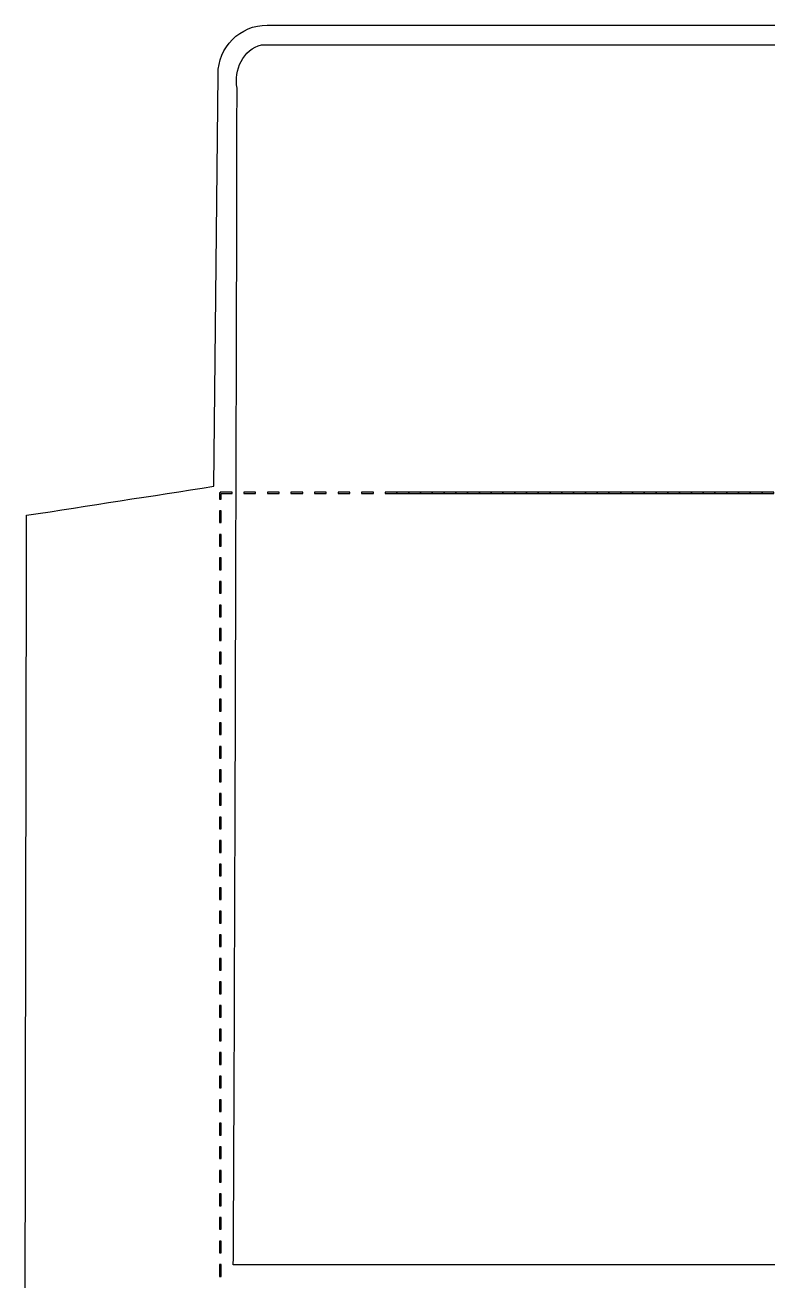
# Model space of a CAD drawing. Header units: centimetres. Extents: x -10 to 10, y -13.6 to 13.6.
# Drawn here: x -9.97 to 0.04, y -3.34 to 13.58 of the extents above; entities that cross this region are included whole.
import ezdxf

# ---------------------------------------------------------------- set-up
doc = ezdxf.new("R2010")
doc.units = ezdxf.units.CM
doc.header["$MEASUREMENT"] = 0
doc.layers.add('Layer 1', color=7, linetype='Continuous')

msp = doc.modelspace()

# ---------------------------------------------------------------- linework, layer by layer
at = {"layer": 'Layer 1', "color": 54, "lineweight": 25}
for points, knots in [([(-6.70801, 13.58387), (-7.076, 13.58387), (-7.37195, 13.28792), (-7.37195, 12.91993), (-7.37195, 12.91993), (-7.37195, 12.91993), (-7.42735, 7.36865), (-7.42735, 7.36865), (-7.42735, 7.36865), (-8.26927, 7.23777), (-9.11137, 7.10761), (-9.95329, 6.97674), (-9.95329, 6.97674), (-9.95983, 3.28109), (-9.96659, -0.41448), (-9.97313, -4.11013), (-9.97313, -4.11013), (-9.12463, -4.29435), (-8.27585, -4.47905), (-7.42734, -4.66327), (-7.42734, -4.66327), (-7.42734, -4.66327), (-7.42734, -4.71867), (-7.42734, -4.71867), (-7.42734, -4.71867), (-7.42734, -4.71867), (-7.36781, -4.71867), (-7.36781, -4.71867), (-7.36781, -4.71867), (-7.36781, -4.71867), (-7.36781, -13.58387), (-7.36781, -13.58387), (-7.36781, -13.58387), (-7.36781, -13.58387), (7.39594, -13.58387), (7.39594, -13.58387), (7.39594, -13.58387), (7.39594, -13.58387), (7.39594, -4.71867), (7.39594, -4.71867), (7.39594, -4.71867), (7.39594, -4.71867), (7.45547, -4.71867), (7.45547, -4.71867), (7.45547, -4.71867), (7.45547, -4.71867), (7.45547, -4.66245), (7.45547, -4.66245), (7.45547, -4.66245), (8.29478, -4.47851), (9.13384, -4.29407), (9.97315, -4.11013), (9.97315, -4.11013), (9.96666, -0.41449), (9.9606, 3.28108), (9.95412, 6.97673), (9.95412, 6.97673), (9.12135, 7.10741), (8.28824, 7.23714), (7.45546, 7.36782), (7.45546, 7.36782), (7.45546, 7.36782), (7.3918, 12.91993), (7.3918, 12.91993), (7.3918, 12.91993), (7.3918, 13.28792), (7.09503, 13.58387), (6.72703, 13.58387), (6.72703, 13.58387), (6.72703, 13.58387), (-6.70802, 13.58387), (-6.70802, 13.58387), (-6.70802, 13.58387), (-6.70802, 13.58387), (-6.70801, 13.58387), (-6.70801, 13.58387)], [0, 0, 0, 0, 0.05, 0.05, 0.05, 0.05, 0.1, 0.1, 0.1, 0.1, 0.15, 0.15, 0.15, 0.15, 0.2, 0.2, 0.2, 0.2, 0.25, 0.25, 0.25, 0.25, 0.3, 0.3, 0.3, 0.3, 0.35, 0.35, 0.35, 0.35, 0.4, 0.4, 0.4, 0.4, 0.45, 0.45, 0.45, 0.45, 0.5, 0.5, 0.5, 0.5, 0.55, 0.55, 0.55, 0.55, 0.6, 0.6, 0.6, 0.6, 0.65, 0.65, 0.65, 0.65, 0.7, 0.7, 0.7, 0.7, 0.75, 0.75, 0.75, 0.75, 0.8, 0.8, 0.8, 0.8, 0.85, 0.85, 0.85, 0.85, 0.9, 0.9, 0.9, 0.9, 1, 1, 1, 1]), ([(-7.34219, 7.29092), (-7.34219, 7.29092), (-7.18344, 7.29092), (-7.18344, 7.29092), (-7.18344, 7.29092), (-7.18344, 7.29092), (-7.18344, 7.27108), (-7.18344, 7.27108), (-7.18344, 7.27108), (-7.18344, 7.27108), (-7.33227, 7.27108), (-7.33227, 7.27108), (-7.33227, 7.27108), (-7.33227, 7.27108), (-7.33227, 7.19667), (-7.33227, 7.19667), (-7.33227, 7.19667), (-7.33227, 7.19667), (-7.35211, 7.19667), (-7.35211, 7.19667), (-7.35211, 7.19667), (-7.35211, 7.19667), (-7.35211, 7.28101), (-7.35211, 7.28101), (-7.35211, 7.28101), (-7.35211, 7.28101), (-7.34219, 7.28101), (-7.34219, 7.28101), (-7.34219, 7.28101), (-7.34219, 7.28101), (-7.34219, 7.29093), (-7.34219, 7.29093), (-7.34219, 7.29093), (-7.34219, 7.29093), (-7.34219, 7.29092), (-7.34219, 7.29092)], [0, 0, 0, 0, 0.1, 0.1, 0.1, 0.1, 0.2, 0.2, 0.2, 0.2, 0.3, 0.3, 0.3, 0.3, 0.4, 0.4, 0.4, 0.4, 0.5, 0.5, 0.5, 0.5, 0.6, 0.6, 0.6, 0.6, 0.7, 0.7, 0.7, 0.7, 0.8, 0.8, 0.8, 0.8, 1, 1, 1, 1]), ([(-7.02469, 7.29092), (-7.02469, 7.29092), (-6.86594, 7.29092), (-6.86594, 7.29092), (-6.86594, 7.29092), (-6.86594, 7.29092), (-6.86594, 7.27108), (-6.86594, 7.27108), (-6.86594, 7.27108), (-6.86594, 7.27108), (-7.02469, 7.27108), (-7.02469, 7.27108), (-7.02469, 7.27108), (-7.02469, 7.27108), (-7.02469, 7.29092), (-7.02469, 7.29092)], [0, 0, 0, 0, 0.2, 0.2, 0.2, 0.2, 0.4, 0.4, 0.4, 0.4, 0.6, 0.6, 0.6, 0.6, 1, 1, 1, 1]), ([(-6.70719, 7.29092), (-6.70719, 7.29092), (-6.54844, 7.29092), (-6.54844, 7.29092), (-6.54844, 7.29092), (-6.54844, 7.29092), (-6.54844, 7.27108), (-6.54844, 7.27108), (-6.54844, 7.27108), (-6.54844, 7.27108), (-6.70719, 7.27108), (-6.70719, 7.27108), (-6.70719, 7.27108), (-6.70719, 7.27108), (-6.70719, 7.29092), (-6.70719, 7.29092)], [0, 0, 0, 0, 0.2, 0.2, 0.2, 0.2, 0.4, 0.4, 0.4, 0.4, 0.6, 0.6, 0.6, 0.6, 1, 1, 1, 1]), ([(-6.38969, 7.29092), (-6.38969, 7.29092), (-6.23094, 7.29092), (-6.23094, 7.29092), (-6.23094, 7.29092), (-6.23094, 7.29092), (-6.23094, 7.27108), (-6.23094, 7.27108), (-6.23094, 7.27108), (-6.23094, 7.27108), (-6.38969, 7.27108), (-6.38969, 7.27108), (-6.38969, 7.27108), (-6.38969, 7.27108), (-6.38969, 7.29092), (-6.38969, 7.29092)], [0, 0, 0, 0, 0.2, 0.2, 0.2, 0.2, 0.4, 0.4, 0.4, 0.4, 0.6, 0.6, 0.6, 0.6, 1, 1, 1, 1]), ([(-6.07219, 7.29092), (-6.07219, 7.29092), (-5.91344, 7.29092), (-5.91344, 7.29092), (-5.91344, 7.29092), (-5.91344, 7.29092), (-5.91344, 7.27108), (-5.91344, 7.27108), (-5.91344, 7.27108), (-5.91344, 7.27108), (-6.07219, 7.27108), (-6.07219, 7.27108), (-6.07219, 7.27108), (-6.07219, 7.27108), (-6.07219, 7.29092), (-6.07219, 7.29092)], [0, 0, 0, 0, 0.2, 0.2, 0.2, 0.2, 0.4, 0.4, 0.4, 0.4, 0.6, 0.6, 0.6, 0.6, 1, 1, 1, 1]), ([(-5.75469, 7.29092), (-5.75469, 7.29092), (-5.59594, 7.29092), (-5.59594, 7.29092), (-5.59594, 7.29092), (-5.59594, 7.29092), (-5.59594, 7.27108), (-5.59594, 7.27108), (-5.59594, 7.27108), (-5.59594, 7.27108), (-5.75469, 7.27108), (-5.75469, 7.27108), (-5.75469, 7.27108), (-5.75469, 7.27108), (-5.75469, 7.29092), (-5.75469, 7.29092)], [0, 0, 0, 0, 0.2, 0.2, 0.2, 0.2, 0.4, 0.4, 0.4, 0.4, 0.6, 0.6, 0.6, 0.6, 1, 1, 1, 1]), ([(-5.43719, 7.29092), (-5.43719, 7.29092), (-5.27844, 7.29092), (-5.27844, 7.29092), (-5.27844, 7.29092), (-5.27844, 7.29092), (-5.27844, 7.27108), (-5.27844, 7.27108), (-5.27844, 7.27108), (-5.27844, 7.27108), (-5.43719, 7.27108), (-5.43719, 7.27108), (-5.43719, 7.27108), (-5.43719, 7.27108), (-5.43719, 7.29092), (-5.43719, 7.29092)], [0, 0, 0, 0, 0.2, 0.2, 0.2, 0.2, 0.4, 0.4, 0.4, 0.4, 0.6, 0.6, 0.6, 0.6, 1, 1, 1, 1]), ([(-5.11969, 7.29092), (-5.11969, 7.29092), (-4.96094, 7.29092), (-4.96094, 7.29092), (-4.96094, 7.29092), (-4.96094, 7.29092), (-4.96094, 7.27108), (-4.96094, 7.27108), (-4.96094, 7.27108), (-4.96094, 7.27108), (-5.11969, 7.27108), (-5.11969, 7.27108), (-5.11969, 7.27108), (-5.11969, 7.27108), (-5.11969, 7.29092), (-5.11969, 7.29092)], [0, 0, 0, 0, 0.2, 0.2, 0.2, 0.2, 0.4, 0.4, 0.4, 0.4, 0.6, 0.6, 0.6, 0.6, 1, 1, 1, 1]), ([(-4.80219, 7.29092), (-4.80219, 7.29092), (-4.64344, 7.29092), (-4.64344, 7.29092), (-4.64344, 7.29092), (-4.64344, 7.29092), (-4.64344, 7.27108), (-4.64344, 7.27108), (-4.64344, 7.27108), (-4.64344, 7.27108), (-4.80219, 7.27108), (-4.80219, 7.27108), (-4.80219, 7.27108), (-4.80219, 7.27108), (-4.80219, 7.29092), (-4.80219, 7.29092)], [0, 0, 0, 0, 0.2, 0.2, 0.2, 0.2, 0.4, 0.4, 0.4, 0.4, 0.6, 0.6, 0.6, 0.6, 1, 1, 1, 1]), ([(-4.48469, 7.29092), (-4.48469, 7.29092), (-4.32594, 7.29092), (-4.32594, 7.29092), (-4.32594, 7.29092), (-4.32594, 7.29092), (-4.32594, 7.27108), (-4.32594, 7.27108), (-4.32594, 7.27108), (-4.32594, 7.27108), (-4.48469, 7.27108), (-4.48469, 7.27108), (-4.48469, 7.27108), (-4.48469, 7.27108), (-4.48469, 7.29092), (-4.48469, 7.29092)], [0, 0, 0, 0, 0.2, 0.2, 0.2, 0.2, 0.4, 0.4, 0.4, 0.4, 0.6, 0.6, 0.6, 0.6, 1, 1, 1, 1]), ([(-4.16719, 7.29092), (-4.16719, 7.29092), (-4.00844, 7.29092), (-4.00844, 7.29092), (-4.00844, 7.29092), (-4.00844, 7.29092), (-4.00844, 7.27108), (-4.00844, 7.27108), (-4.00844, 7.27108), (-4.00844, 7.27108), (-4.16719, 7.27108), (-4.16719, 7.27108), (-4.16719, 7.27108), (-4.16719, 7.27108), (-4.16719, 7.29092), (-4.16719, 7.29092)], [0, 0, 0, 0, 0.2, 0.2, 0.2, 0.2, 0.4, 0.4, 0.4, 0.4, 0.6, 0.6, 0.6, 0.6, 1, 1, 1, 1]), ([(-3.84969, 7.29092), (-3.84969, 7.29092), (-3.69094, 7.29092), (-3.69094, 7.29092), (-3.69094, 7.29092), (-3.69094, 7.29092), (-3.69094, 7.27108), (-3.69094, 7.27108), (-3.69094, 7.27108), (-3.69094, 7.27108), (-3.84969, 7.27108), (-3.84969, 7.27108), (-3.84969, 7.27108), (-3.84969, 7.27108), (-3.84969, 7.29092), (-3.84969, 7.29092)], [0, 0, 0, 0, 0.2, 0.2, 0.2, 0.2, 0.4, 0.4, 0.4, 0.4, 0.6, 0.6, 0.6, 0.6, 1, 1, 1, 1]), ([(-3.53219, 7.29092), (-3.53219, 7.29092), (-3.37344, 7.29092), (-3.37344, 7.29092), (-3.37344, 7.29092), (-3.37344, 7.29092), (-3.37344, 7.27108), (-3.37344, 7.27108), (-3.37344, 7.27108), (-3.37344, 7.27108), (-3.53219, 7.27108), (-3.53219, 7.27108), (-3.53219, 7.27108), (-3.53219, 7.27108), (-3.53219, 7.29092), (-3.53219, 7.29092)], [0, 0, 0, 0, 0.2, 0.2, 0.2, 0.2, 0.4, 0.4, 0.4, 0.4, 0.6, 0.6, 0.6, 0.6, 1, 1, 1, 1]), ([(-3.21469, 7.29092), (-3.21469, 7.29092), (-3.05594, 7.29092), (-3.05594, 7.29092), (-3.05594, 7.29092), (-3.05594, 7.29092), (-3.05594, 7.27108), (-3.05594, 7.27108), (-3.05594, 7.27108), (-3.05594, 7.27108), (-3.21469, 7.27108), (-3.21469, 7.27108), (-3.21469, 7.27108), (-3.21469, 7.27108), (-3.21469, 7.29092), (-3.21469, 7.29092)], [0, 0, 0, 0, 0.2, 0.2, 0.2, 0.2, 0.4, 0.4, 0.4, 0.4, 0.6, 0.6, 0.6, 0.6, 1, 1, 1, 1]), ([(-2.89719, 7.29092), (-2.89719, 7.29092), (-2.73844, 7.29092), (-2.73844, 7.29092), (-2.73844, 7.29092), (-2.73844, 7.29092), (-2.73844, 7.27108), (-2.73844, 7.27108), (-2.73844, 7.27108), (-2.73844, 7.27108), (-2.89719, 7.27108), (-2.89719, 7.27108), (-2.89719, 7.27108), (-2.89719, 7.27108), (-2.89719, 7.29092), (-2.89719, 7.29092)], [0, 0, 0, 0, 0.2, 0.2, 0.2, 0.2, 0.4, 0.4, 0.4, 0.4, 0.6, 0.6, 0.6, 0.6, 1, 1, 1, 1]), ([(-2.57969, 7.29092), (-2.57969, 7.29092), (-2.42094, 7.29092), (-2.42094, 7.29092), (-2.42094, 7.29092), (-2.42094, 7.29092), (-2.42094, 7.27108), (-2.42094, 7.27108), (-2.42094, 7.27108), (-2.42094, 7.27108), (-2.57969, 7.27108), (-2.57969, 7.27108), (-2.57969, 7.27108), (-2.57969, 7.27108), (-2.57969, 7.29092), (-2.57969, 7.29092)], [0, 0, 0, 0, 0.2, 0.2, 0.2, 0.2, 0.4, 0.4, 0.4, 0.4, 0.6, 0.6, 0.6, 0.6, 1, 1, 1, 1]), ([(-2.26219, 7.29092), (-2.26219, 7.29092), (-2.10344, 7.29092), (-2.10344, 7.29092), (-2.10344, 7.29092), (-2.10344, 7.29092), (-2.10344, 7.27108), (-2.10344, 7.27108), (-2.10344, 7.27108), (-2.10344, 7.27108), (-2.26219, 7.27108), (-2.26219, 7.27108), (-2.26219, 7.27108), (-2.26219, 7.27108), (-2.26219, 7.29092), (-2.26219, 7.29092)], [0, 0, 0, 0, 0.2, 0.2, 0.2, 0.2, 0.4, 0.4, 0.4, 0.4, 0.6, 0.6, 0.6, 0.6, 1, 1, 1, 1]), ([(-1.94469, 7.29092), (-1.94469, 7.29092), (-1.78594, 7.29092), (-1.78594, 7.29092), (-1.78594, 7.29092), (-1.78594, 7.29092), (-1.78594, 7.27108), (-1.78594, 7.27108), (-1.78594, 7.27108), (-1.78594, 7.27108), (-1.94469, 7.27108), (-1.94469, 7.27108), (-1.94469, 7.27108), (-1.94469, 7.27108), (-1.94469, 7.29092), (-1.94469, 7.29092)], [0, 0, 0, 0, 0.2, 0.2, 0.2, 0.2, 0.4, 0.4, 0.4, 0.4, 0.6, 0.6, 0.6, 0.6, 1, 1, 1, 1]), ([(-1.62719, 7.29092), (-1.62719, 7.29092), (-1.46844, 7.29092), (-1.46844, 7.29092), (-1.46844, 7.29092), (-1.46844, 7.29092), (-1.46844, 7.27108), (-1.46844, 7.27108), (-1.46844, 7.27108), (-1.46844, 7.27108), (-1.62719, 7.27108), (-1.62719, 7.27108), (-1.62719, 7.27108), (-1.62719, 7.27108), (-1.62719, 7.29092), (-1.62719, 7.29092)], [0, 0, 0, 0, 0.2, 0.2, 0.2, 0.2, 0.4, 0.4, 0.4, 0.4, 0.6, 0.6, 0.6, 0.6, 1, 1, 1, 1]), ([(-1.30969, 7.29092), (-1.30969, 7.29092), (-1.15094, 7.29092), (-1.15094, 7.29092), (-1.15094, 7.29092), (-1.15094, 7.29092), (-1.15094, 7.27108), (-1.15094, 7.27108), (-1.15094, 7.27108), (-1.15094, 7.27108), (-1.30969, 7.27108), (-1.30969, 7.27108), (-1.30969, 7.27108), (-1.30969, 7.27108), (-1.30969, 7.29092), (-1.30969, 7.29092)], [0, 0, 0, 0, 0.2, 0.2, 0.2, 0.2, 0.4, 0.4, 0.4, 0.4, 0.6, 0.6, 0.6, 0.6, 1, 1, 1, 1]), ([(-0.99219, 7.29092), (-0.99219, 7.29092), (-0.83344, 7.29092), (-0.83344, 7.29092), (-0.83344, 7.29092), (-0.83344, 7.29092), (-0.83344, 7.27108), (-0.83344, 7.27108), (-0.83344, 7.27108), (-0.83344, 7.27108), (-0.99219, 7.27108), (-0.99219, 7.27108), (-0.99219, 7.27108), (-0.99219, 7.27108), (-0.99219, 7.29092), (-0.99219, 7.29092)], [0, 0, 0, 0, 0.2, 0.2, 0.2, 0.2, 0.4, 0.4, 0.4, 0.4, 0.6, 0.6, 0.6, 0.6, 1, 1, 1, 1]), ([(-0.67469, 7.29092), (-0.67469, 7.29092), (-0.51594, 7.29092), (-0.51594, 7.29092), (-0.51594, 7.29092), (-0.51594, 7.29092), (-0.51594, 7.27108), (-0.51594, 7.27108), (-0.51594, 7.27108), (-0.51594, 7.27108), (-0.67469, 7.27108), (-0.67469, 7.27108), (-0.67469, 7.27108), (-0.67469, 7.27108), (-0.67469, 7.29092), (-0.67469, 7.29092)], [0, 0, 0, 0, 0.2, 0.2, 0.2, 0.2, 0.4, 0.4, 0.4, 0.4, 0.6, 0.6, 0.6, 0.6, 1, 1, 1, 1]), ([(-0.35719, 7.29092), (-0.35719, 7.29092), (-0.19844, 7.29092), (-0.19844, 7.29092), (-0.19844, 7.29092), (-0.19844, 7.29092), (-0.19844, 7.27108), (-0.19844, 7.27108), (-0.19844, 7.27108), (-0.19844, 7.27108), (-0.35719, 7.27108), (-0.35719, 7.27108), (-0.35719, 7.27108), (-0.35719, 7.27108), (-0.35719, 7.29092), (-0.35719, 7.29092)], [0, 0, 0, 0, 0.2, 0.2, 0.2, 0.2, 0.4, 0.4, 0.4, 0.4, 0.6, 0.6, 0.6, 0.6, 1, 1, 1, 1]), ([(-0.03969, 7.29092), (-0.03969, 7.29092), (0.11906, 7.29092), (0.11906, 7.29092), (0.11906, 7.29092), (0.11906, 7.29092), (0.11906, 7.27108), (0.11906, 7.27108), (0.11906, 7.27108), (0.11906, 7.27108), (-0.03969, 7.27108), (-0.03969, 7.27108), (-0.03969, 7.27108), (-0.03969, 7.27108), (-0.03969, 7.29092), (-0.03969, 7.29092)], [0, 0, 0, 0, 0.2, 0.2, 0.2, 0.2, 0.4, 0.4, 0.4, 0.4, 0.6, 0.6, 0.6, 0.6, 1, 1, 1, 1]), ([(-7.35211, 7.03792), (-7.35211, 7.03792), (-7.33227, 7.03792), (-7.33227, 7.03792), (-7.33227, 7.03792), (-7.33227, 7.03792), (-7.33227, 6.87917), (-7.33227, 6.87917), (-7.33227, 6.87917), (-7.33227, 6.87917), (-7.35211, 6.87917), (-7.35211, 6.87917), (-7.35211, 6.87917), (-7.35211, 6.87917), (-7.35211, 7.03792), (-7.35211, 7.03792)], [0, 0, 0, 0, 0.2, 0.2, 0.2, 0.2, 0.4, 0.4, 0.4, 0.4, 0.6, 0.6, 0.6, 0.6, 1, 1, 1, 1]), ([(-7.35211, 6.72042), (-7.35211, 6.72042), (-7.33227, 6.72042), (-7.33227, 6.72042), (-7.33227, 6.72042), (-7.33227, 6.72042), (-7.33227, 6.56167), (-7.33227, 6.56167), (-7.33227, 6.56167), (-7.33227, 6.56167), (-7.35211, 6.56167), (-7.35211, 6.56167), (-7.35211, 6.56167), (-7.35211, 6.56167), (-7.35211, 6.72042), (-7.35211, 6.72042)], [0, 0, 0, 0, 0.2, 0.2, 0.2, 0.2, 0.4, 0.4, 0.4, 0.4, 0.6, 0.6, 0.6, 0.6, 1, 1, 1, 1]), ([(-7.35211, 6.40292), (-7.35211, 6.40292), (-7.33227, 6.40292), (-7.33227, 6.40292), (-7.33227, 6.40292), (-7.33227, 6.40292), (-7.33227, 6.24417), (-7.33227, 6.24417), (-7.33227, 6.24417), (-7.33227, 6.24417), (-7.35211, 6.24417), (-7.35211, 6.24417), (-7.35211, 6.24417), (-7.35211, 6.24417), (-7.35211, 6.40292), (-7.35211, 6.40292)], [0, 0, 0, 0, 0.2, 0.2, 0.2, 0.2, 0.4, 0.4, 0.4, 0.4, 0.6, 0.6, 0.6, 0.6, 1, 1, 1, 1]), ([(-7.35211, 6.08542), (-7.35211, 6.08542), (-7.33227, 6.08542), (-7.33227, 6.08542), (-7.33227, 6.08542), (-7.33227, 6.08542), (-7.33227, 5.92667), (-7.33227, 5.92667), (-7.33227, 5.92667), (-7.33227, 5.92667), (-7.35211, 5.92667), (-7.35211, 5.92667), (-7.35211, 5.92667), (-7.35211, 5.92667), (-7.35211, 6.08542), (-7.35211, 6.08542)], [0, 0, 0, 0, 0.2, 0.2, 0.2, 0.2, 0.4, 0.4, 0.4, 0.4, 0.6, 0.6, 0.6, 0.6, 1, 1, 1, 1]), ([(-7.35211, 5.76792), (-7.35211, 5.76792), (-7.33227, 5.76792), (-7.33227, 5.76792), (-7.33227, 5.76792), (-7.33227, 5.76792), (-7.33227, 5.60917), (-7.33227, 5.60917), (-7.33227, 5.60917), (-7.33227, 5.60917), (-7.35211, 5.60917), (-7.35211, 5.60917), (-7.35211, 5.60917), (-7.35211, 5.60917), (-7.35211, 5.76792), (-7.35211, 5.76792)], [0, 0, 0, 0, 0.2, 0.2, 0.2, 0.2, 0.4, 0.4, 0.4, 0.4, 0.6, 0.6, 0.6, 0.6, 1, 1, 1, 1]), ([(-7.35211, 5.45042), (-7.35211, 5.45042), (-7.33227, 5.45042), (-7.33227, 5.45042), (-7.33227, 5.45042), (-7.33227, 5.45042), (-7.33227, 5.29167), (-7.33227, 5.29167), (-7.33227, 5.29167), (-7.33227, 5.29167), (-7.35211, 5.29167), (-7.35211, 5.29167), (-7.35211, 5.29167), (-7.35211, 5.29167), (-7.35211, 5.45042), (-7.35211, 5.45042)], [0, 0, 0, 0, 0.2, 0.2, 0.2, 0.2, 0.4, 0.4, 0.4, 0.4, 0.6, 0.6, 0.6, 0.6, 1, 1, 1, 1]), ([(-7.35211, 5.13292), (-7.35211, 5.13292), (-7.33227, 5.13292), (-7.33227, 5.13292), (-7.33227, 5.13292), (-7.33227, 5.13292), (-7.33227, 4.97417), (-7.33227, 4.97417), (-7.33227, 4.97417), (-7.33227, 4.97417), (-7.35211, 4.97417), (-7.35211, 4.97417), (-7.35211, 4.97417), (-7.35211, 4.97417), (-7.35211, 5.13292), (-7.35211, 5.13292)], [0, 0, 0, 0, 0.2, 0.2, 0.2, 0.2, 0.4, 0.4, 0.4, 0.4, 0.6, 0.6, 0.6, 0.6, 1, 1, 1, 1]), ([(-7.35211, 4.81542), (-7.35211, 4.81542), (-7.33227, 4.81542), (-7.33227, 4.81542), (-7.33227, 4.81542), (-7.33227, 4.81542), (-7.33227, 4.65667), (-7.33227, 4.65667), (-7.33227, 4.65667), (-7.33227, 4.65667), (-7.35211, 4.65667), (-7.35211, 4.65667), (-7.35211, 4.65667), (-7.35211, 4.65667), (-7.35211, 4.81542), (-7.35211, 4.81542)], [0, 0, 0, 0, 0.2, 0.2, 0.2, 0.2, 0.4, 0.4, 0.4, 0.4, 0.6, 0.6, 0.6, 0.6, 1, 1, 1, 1]), ([(-7.35211, 4.49792), (-7.35211, 4.49792), (-7.33227, 4.49792), (-7.33227, 4.49792), (-7.33227, 4.49792), (-7.33227, 4.49792), (-7.33227, 4.33917), (-7.33227, 4.33917), (-7.33227, 4.33917), (-7.33227, 4.33917), (-7.35211, 4.33917), (-7.35211, 4.33917), (-7.35211, 4.33917), (-7.35211, 4.33917), (-7.35211, 4.49792), (-7.35211, 4.49792)], [0, 0, 0, 0, 0.2, 0.2, 0.2, 0.2, 0.4, 0.4, 0.4, 0.4, 0.6, 0.6, 0.6, 0.6, 1, 1, 1, 1]), ([(-7.35211, 4.18042), (-7.35211, 4.18042), (-7.33227, 4.18042), (-7.33227, 4.18042), (-7.33227, 4.18042), (-7.33227, 4.18042), (-7.33227, 4.02167), (-7.33227, 4.02167), (-7.33227, 4.02167), (-7.33227, 4.02167), (-7.35211, 4.02167), (-7.35211, 4.02167), (-7.35211, 4.02167), (-7.35211, 4.02167), (-7.35211, 4.18042), (-7.35211, 4.18042)], [0, 0, 0, 0, 0.2, 0.2, 0.2, 0.2, 0.4, 0.4, 0.4, 0.4, 0.6, 0.6, 0.6, 0.6, 1, 1, 1, 1]), ([(-7.35211, 3.86292), (-7.35211, 3.86292), (-7.33227, 3.86292), (-7.33227, 3.86292), (-7.33227, 3.86292), (-7.33227, 3.86292), (-7.33227, 3.70417), (-7.33227, 3.70417), (-7.33227, 3.70417), (-7.33227, 3.70417), (-7.35211, 3.70417), (-7.35211, 3.70417), (-7.35211, 3.70417), (-7.35211, 3.70417), (-7.35211, 3.86292), (-7.35211, 3.86292)], [0, 0, 0, 0, 0.2, 0.2, 0.2, 0.2, 0.4, 0.4, 0.4, 0.4, 0.6, 0.6, 0.6, 0.6, 1, 1, 1, 1]), ([(-7.35211, 3.54542), (-7.35211, 3.54542), (-7.33227, 3.54542), (-7.33227, 3.54542), (-7.33227, 3.54542), (-7.33227, 3.54542), (-7.33227, 3.38667), (-7.33227, 3.38667), (-7.33227, 3.38667), (-7.33227, 3.38667), (-7.35211, 3.38667), (-7.35211, 3.38667), (-7.35211, 3.38667), (-7.35211, 3.38667), (-7.35211, 3.54542), (-7.35211, 3.54542)], [0, 0, 0, 0, 0.2, 0.2, 0.2, 0.2, 0.4, 0.4, 0.4, 0.4, 0.6, 0.6, 0.6, 0.6, 1, 1, 1, 1]), ([(-7.35211, 3.22792), (-7.35211, 3.22792), (-7.33227, 3.22792), (-7.33227, 3.22792), (-7.33227, 3.22792), (-7.33227, 3.22792), (-7.33227, 3.06917), (-7.33227, 3.06917), (-7.33227, 3.06917), (-7.33227, 3.06917), (-7.35211, 3.06917), (-7.35211, 3.06917), (-7.35211, 3.06917), (-7.35211, 3.06917), (-7.35211, 3.22792), (-7.35211, 3.22792)], [0, 0, 0, 0, 0.2, 0.2, 0.2, 0.2, 0.4, 0.4, 0.4, 0.4, 0.6, 0.6, 0.6, 0.6, 1, 1, 1, 1]), ([(-7.35211, 2.91042), (-7.35211, 2.91042), (-7.33227, 2.91042), (-7.33227, 2.91042), (-7.33227, 2.91042), (-7.33227, 2.91042), (-7.33227, 2.75167), (-7.33227, 2.75167), (-7.33227, 2.75167), (-7.33227, 2.75167), (-7.35211, 2.75167), (-7.35211, 2.75167), (-7.35211, 2.75167), (-7.35211, 2.75167), (-7.35211, 2.91042), (-7.35211, 2.91042)], [0, 0, 0, 0, 0.2, 0.2, 0.2, 0.2, 0.4, 0.4, 0.4, 0.4, 0.6, 0.6, 0.6, 0.6, 1, 1, 1, 1]), ([(-7.35211, 2.59292), (-7.35211, 2.59292), (-7.33227, 2.59292), (-7.33227, 2.59292), (-7.33227, 2.59292), (-7.33227, 2.59292), (-7.33227, 2.43417), (-7.33227, 2.43417), (-7.33227, 2.43417), (-7.33227, 2.43417), (-7.35211, 2.43417), (-7.35211, 2.43417), (-7.35211, 2.43417), (-7.35211, 2.43417), (-7.35211, 2.59292), (-7.35211, 2.59292)], [0, 0, 0, 0, 0.2, 0.2, 0.2, 0.2, 0.4, 0.4, 0.4, 0.4, 0.6, 0.6, 0.6, 0.6, 1, 1, 1, 1]), ([(-7.35211, 2.27542), (-7.35211, 2.27542), (-7.33227, 2.27542), (-7.33227, 2.27542), (-7.33227, 2.27542), (-7.33227, 2.27542), (-7.33227, 2.11667), (-7.33227, 2.11667), (-7.33227, 2.11667), (-7.33227, 2.11667), (-7.35211, 2.11667), (-7.35211, 2.11667), (-7.35211, 2.11667), (-7.35211, 2.11667), (-7.35211, 2.27542), (-7.35211, 2.27542)], [0, 0, 0, 0, 0.2, 0.2, 0.2, 0.2, 0.4, 0.4, 0.4, 0.4, 0.6, 0.6, 0.6, 0.6, 1, 1, 1, 1]), ([(-7.35211, 1.95792), (-7.35211, 1.95792), (-7.33227, 1.95792), (-7.33227, 1.95792), (-7.33227, 1.95792), (-7.33227, 1.95792), (-7.33227, 1.79917), (-7.33227, 1.79917), (-7.33227, 1.79917), (-7.33227, 1.79917), (-7.35211, 1.79917), (-7.35211, 1.79917), (-7.35211, 1.79917), (-7.35211, 1.79917), (-7.35211, 1.95792), (-7.35211, 1.95792)], [0, 0, 0, 0, 0.2, 0.2, 0.2, 0.2, 0.4, 0.4, 0.4, 0.4, 0.6, 0.6, 0.6, 0.6, 1, 1, 1, 1]), ([(-7.35211, 1.64042), (-7.35211, 1.64042), (-7.33227, 1.64042), (-7.33227, 1.64042), (-7.33227, 1.64042), (-7.33227, 1.64042), (-7.33227, 1.48167), (-7.33227, 1.48167), (-7.33227, 1.48167), (-7.33227, 1.48167), (-7.35211, 1.48167), (-7.35211, 1.48167), (-7.35211, 1.48167), (-7.35211, 1.48167), (-7.35211, 1.64042), (-7.35211, 1.64042)], [0, 0, 0, 0, 0.2, 0.2, 0.2, 0.2, 0.4, 0.4, 0.4, 0.4, 0.6, 0.6, 0.6, 0.6, 1, 1, 1, 1]), ([(-7.35211, 1.32292), (-7.35211, 1.32292), (-7.33227, 1.32292), (-7.33227, 1.32292), (-7.33227, 1.32292), (-7.33227, 1.32292), (-7.33227, 1.16417), (-7.33227, 1.16417), (-7.33227, 1.16417), (-7.33227, 1.16417), (-7.35211, 1.16417), (-7.35211, 1.16417), (-7.35211, 1.16417), (-7.35211, 1.16417), (-7.35211, 1.32292), (-7.35211, 1.32292)], [0, 0, 0, 0, 0.2, 0.2, 0.2, 0.2, 0.4, 0.4, 0.4, 0.4, 0.6, 0.6, 0.6, 0.6, 1, 1, 1, 1]), ([(-7.35211, 1.00542), (-7.35211, 1.00542), (-7.33227, 1.00542), (-7.33227, 1.00542), (-7.33227, 1.00542), (-7.33227, 1.00542), (-7.33227, 0.84667), (-7.33227, 0.84667), (-7.33227, 0.84667), (-7.33227, 0.84667), (-7.35211, 0.84667), (-7.35211, 0.84667), (-7.35211, 0.84667), (-7.35211, 0.84667), (-7.35211, 1.00542), (-7.35211, 1.00542)], [0, 0, 0, 0, 0.2, 0.2, 0.2, 0.2, 0.4, 0.4, 0.4, 0.4, 0.6, 0.6, 0.6, 0.6, 1, 1, 1, 1]), ([(-7.35211, 0.68792), (-7.35211, 0.68792), (-7.33227, 0.68792), (-7.33227, 0.68792), (-7.33227, 0.68792), (-7.33227, 0.68792), (-7.33227, 0.52917), (-7.33227, 0.52917), (-7.33227, 0.52917), (-7.33227, 0.52917), (-7.35211, 0.52917), (-7.35211, 0.52917), (-7.35211, 0.52917), (-7.35211, 0.52917), (-7.35211, 0.68792), (-7.35211, 0.68792)], [0, 0, 0, 0, 0.2, 0.2, 0.2, 0.2, 0.4, 0.4, 0.4, 0.4, 0.6, 0.6, 0.6, 0.6, 1, 1, 1, 1]), ([(-7.35211, 0.37042), (-7.35211, 0.37042), (-7.33227, 0.37042), (-7.33227, 0.37042), (-7.33227, 0.37042), (-7.33227, 0.37042), (-7.33227, 0.21167), (-7.33227, 0.21167), (-7.33227, 0.21167), (-7.33227, 0.21167), (-7.35211, 0.21167), (-7.35211, 0.21167), (-7.35211, 0.21167), (-7.35211, 0.21167), (-7.35211, 0.37042), (-7.35211, 0.37042)], [0, 0, 0, 0, 0.2, 0.2, 0.2, 0.2, 0.4, 0.4, 0.4, 0.4, 0.6, 0.6, 0.6, 0.6, 1, 1, 1, 1]), ([(-7.35211, 0.05292), (-7.35211, 0.05292), (-7.33227, 0.05292), (-7.33227, 0.05292), (-7.33227, 0.05292), (-7.33227, 0.05292), (-7.33227, -0.10583), (-7.33227, -0.10583), (-7.33227, -0.10583), (-7.33227, -0.10583), (-7.35211, -0.10583), (-7.35211, -0.10583), (-7.35211, -0.10583), (-7.35211, -0.10583), (-7.35211, 0.05292), (-7.35211, 0.05292)], [0, 0, 0, 0, 0.2, 0.2, 0.2, 0.2, 0.4, 0.4, 0.4, 0.4, 0.6, 0.6, 0.6, 0.6, 1, 1, 1, 1]), ([(-7.35211, -0.26458), (-7.35211, -0.26458), (-7.33227, -0.26458), (-7.33227, -0.26458), (-7.33227, -0.26458), (-7.33227, -0.26458), (-7.33227, -0.42333), (-7.33227, -0.42333), (-7.33227, -0.42333), (-7.33227, -0.42333), (-7.35211, -0.42333), (-7.35211, -0.42333), (-7.35211, -0.42333), (-7.35211, -0.42333), (-7.35211, -0.26458), (-7.35211, -0.26458)], [0, 0, 0, 0, 0.2, 0.2, 0.2, 0.2, 0.4, 0.4, 0.4, 0.4, 0.6, 0.6, 0.6, 0.6, 1, 1, 1, 1]), ([(-7.35211, -0.58208), (-7.35211, -0.58208), (-7.33227, -0.58208), (-7.33227, -0.58208), (-7.33227, -0.58208), (-7.33227, -0.58208), (-7.33227, -0.74083), (-7.33227, -0.74083), (-7.33227, -0.74083), (-7.33227, -0.74083), (-7.35211, -0.74083), (-7.35211, -0.74083), (-7.35211, -0.74083), (-7.35211, -0.74083), (-7.35211, -0.58208), (-7.35211, -0.58208)], [0, 0, 0, 0, 0.2, 0.2, 0.2, 0.2, 0.4, 0.4, 0.4, 0.4, 0.6, 0.6, 0.6, 0.6, 1, 1, 1, 1]), ([(-7.35211, -0.89958), (-7.35211, -0.89958), (-7.33227, -0.89958), (-7.33227, -0.89958), (-7.33227, -0.89958), (-7.33227, -0.89958), (-7.33227, -1.05833), (-7.33227, -1.05833), (-7.33227, -1.05833), (-7.33227, -1.05833), (-7.35211, -1.05833), (-7.35211, -1.05833), (-7.35211, -1.05833), (-7.35211, -1.05833), (-7.35211, -0.89958), (-7.35211, -0.89958)], [0, 0, 0, 0, 0.2, 0.2, 0.2, 0.2, 0.4, 0.4, 0.4, 0.4, 0.6, 0.6, 0.6, 0.6, 1, 1, 1, 1]), ([(-7.35211, -1.21708), (-7.35211, -1.21708), (-7.33227, -1.21708), (-7.33227, -1.21708), (-7.33227, -1.21708), (-7.33227, -1.21708), (-7.33227, -1.37583), (-7.33227, -1.37583), (-7.33227, -1.37583), (-7.33227, -1.37583), (-7.35211, -1.37583), (-7.35211, -1.37583), (-7.35211, -1.37583), (-7.35211, -1.37583), (-7.35211, -1.21708), (-7.35211, -1.21708)], [0, 0, 0, 0, 0.2, 0.2, 0.2, 0.2, 0.4, 0.4, 0.4, 0.4, 0.6, 0.6, 0.6, 0.6, 1, 1, 1, 1]), ([(-7.35211, -1.53458), (-7.35211, -1.53458), (-7.33227, -1.53458), (-7.33227, -1.53458), (-7.33227, -1.53458), (-7.33227, -1.53458), (-7.33227, -1.69333), (-7.33227, -1.69333), (-7.33227, -1.69333), (-7.33227, -1.69333), (-7.35211, -1.69333), (-7.35211, -1.69333), (-7.35211, -1.69333), (-7.35211, -1.69333), (-7.35211, -1.53458), (-7.35211, -1.53458)], [0, 0, 0, 0, 0.2, 0.2, 0.2, 0.2, 0.4, 0.4, 0.4, 0.4, 0.6, 0.6, 0.6, 0.6, 1, 1, 1, 1]), ([(-7.35211, -1.85208), (-7.35211, -1.85208), (-7.33227, -1.85208), (-7.33227, -1.85208), (-7.33227, -1.85208), (-7.33227, -1.85208), (-7.33227, -2.01083), (-7.33227, -2.01083), (-7.33227, -2.01083), (-7.33227, -2.01083), (-7.35211, -2.01083), (-7.35211, -2.01083), (-7.35211, -2.01083), (-7.35211, -2.01083), (-7.35211, -1.85208), (-7.35211, -1.85208)], [0, 0, 0, 0, 0.2, 0.2, 0.2, 0.2, 0.4, 0.4, 0.4, 0.4, 0.6, 0.6, 0.6, 0.6, 1, 1, 1, 1]), ([(-7.35211, -2.16958), (-7.35211, -2.16958), (-7.33227, -2.16958), (-7.33227, -2.16958), (-7.33227, -2.16958), (-7.33227, -2.16958), (-7.33227, -2.32833), (-7.33227, -2.32833), (-7.33227, -2.32833), (-7.33227, -2.32833), (-7.35211, -2.32833), (-7.35211, -2.32833), (-7.35211, -2.32833), (-7.35211, -2.32833), (-7.35211, -2.16958), (-7.35211, -2.16958)], [0, 0, 0, 0, 0.2, 0.2, 0.2, 0.2, 0.4, 0.4, 0.4, 0.4, 0.6, 0.6, 0.6, 0.6, 1, 1, 1, 1]), ([(-7.35211, -2.48708), (-7.35211, -2.48708), (-7.33227, -2.48708), (-7.33227, -2.48708), (-7.33227, -2.48708), (-7.33227, -2.48708), (-7.33227, -2.64583), (-7.33227, -2.64583), (-7.33227, -2.64583), (-7.33227, -2.64583), (-7.35211, -2.64583), (-7.35211, -2.64583), (-7.35211, -2.64583), (-7.35211, -2.64583), (-7.35211, -2.48708), (-7.35211, -2.48708)], [0, 0, 0, 0, 0.2, 0.2, 0.2, 0.2, 0.4, 0.4, 0.4, 0.4, 0.6, 0.6, 0.6, 0.6, 1, 1, 1, 1]), ([(-7.35211, -2.80458), (-7.35211, -2.80458), (-7.33227, -2.80458), (-7.33227, -2.80458), (-7.33227, -2.80458), (-7.33227, -2.80458), (-7.33227, -2.96333), (-7.33227, -2.96333), (-7.33227, -2.96333), (-7.33227, -2.96333), (-7.35211, -2.96333), (-7.35211, -2.96333), (-7.35211, -2.96333), (-7.35211, -2.96333), (-7.35211, -2.80458), (-7.35211, -2.80458)], [0, 0, 0, 0, 0.2, 0.2, 0.2, 0.2, 0.4, 0.4, 0.4, 0.4, 0.6, 0.6, 0.6, 0.6, 1, 1, 1, 1]), ([(-7.35211, -3.12208), (-7.35211, -3.12208), (-7.33227, -3.12208), (-7.33227, -3.12208), (-7.33227, -3.12208), (-7.33227, -3.12208), (-7.33227, -3.28083), (-7.33227, -3.28083), (-7.33227, -3.28083), (-7.33227, -3.28083), (-7.35211, -3.28083), (-7.35211, -3.28083), (-7.35211, -3.28083), (-7.35211, -3.28083), (-7.35211, -3.12208), (-7.35211, -3.12208)], [0, 0, 0, 0, 0.2, 0.2, 0.2, 0.2, 0.4, 0.4, 0.4, 0.4, 0.6, 0.6, 0.6, 0.6, 1, 1, 1, 1])]:
    msp.add_open_spline(points, degree=3, knots=knots, dxfattribs=at)
at = {"layer": 'Layer 1', "color": 61, "lineweight": 25}
for points, knots in [([(6.71215, 13.32508), (6.70123, 13.3252), (6.68998, 13.32505), (6.67908, 13.32425), (6.67908, 13.32425), (2.19139, 13.31116), (-2.29865, 13.32659), (-6.7849, 13.31598), (-6.7849, 13.31598), (-7.03782, 13.25965), (-7.16189, 12.97586), (-7.11646, 12.73555), (-7.11646, 12.73555), (-7.11757, 10.87068), (-7.15077, -1.2598), (-7.1669, -3.12457), (-7.1669, -3.12457), (-7.1669, -3.12457), (7.19501, -3.1254), (7.19501, -3.1254), (7.19501, -3.1254), (7.15276, -1.15046), (7.1792, 11.09281), (7.10241, 13.06627), (7.10241, 13.06627), (7.03857, 13.22075), (6.87602, 13.32328), (6.71215, 13.32507), (6.71215, 13.32507), (6.71215, 13.32507), (6.71215, 13.32508), (6.71215, 13.32508)], [0, 0, 0, 0, 0.11111111, 0.11111111, 0.11111111, 0.11111111, 0.22222222, 0.22222222, 0.22222222, 0.22222222, 0.33333333, 0.33333333, 0.33333333, 0.33333333, 0.44444444, 0.44444444, 0.44444444, 0.44444444, 0.55555556, 0.55555556, 0.55555556, 0.55555556, 0.66666667, 0.66666667, 0.66666667, 0.66666667, 0.77777778, 0.77777778, 0.77777778, 0.77777778, 1, 1, 1, 1]), ([(-4.96094, 7.29092), (-4.96094, 7.29092), (-4.80219, 7.29092), (-4.80219, 7.29092), (-4.80219, 7.29092), (-4.80219, 7.29092), (-4.80219, 7.27108), (-4.80219, 7.27108), (-4.80219, 7.27108), (-4.80219, 7.27108), (-4.96094, 7.27108), (-4.96094, 7.27108), (-4.96094, 7.27108), (-4.96094, 7.27108), (-4.96094, 7.29092), (-4.96094, 7.29092)], [0, 0, 0, 0, 0.2, 0.2, 0.2, 0.2, 0.4, 0.4, 0.4, 0.4, 0.6, 0.6, 0.6, 0.6, 1, 1, 1, 1]), ([(-4.64344, 7.29092), (-4.64344, 7.29092), (-4.48469, 7.29092), (-4.48469, 7.29092), (-4.48469, 7.29092), (-4.48469, 7.29092), (-4.48469, 7.27108), (-4.48469, 7.27108), (-4.48469, 7.27108), (-4.48469, 7.27108), (-4.64344, 7.27108), (-4.64344, 7.27108), (-4.64344, 7.27108), (-4.64344, 7.27108), (-4.64344, 7.29092), (-4.64344, 7.29092)], [0, 0, 0, 0, 0.2, 0.2, 0.2, 0.2, 0.4, 0.4, 0.4, 0.4, 0.6, 0.6, 0.6, 0.6, 1, 1, 1, 1]), ([(-4.32594, 7.29092), (-4.32594, 7.29092), (-4.16719, 7.29092), (-4.16719, 7.29092), (-4.16719, 7.29092), (-4.16719, 7.29092), (-4.16719, 7.27108), (-4.16719, 7.27108), (-4.16719, 7.27108), (-4.16719, 7.27108), (-4.32594, 7.27108), (-4.32594, 7.27108), (-4.32594, 7.27108), (-4.32594, 7.27108), (-4.32594, 7.29092), (-4.32594, 7.29092)], [0, 0, 0, 0, 0.2, 0.2, 0.2, 0.2, 0.4, 0.4, 0.4, 0.4, 0.6, 0.6, 0.6, 0.6, 1, 1, 1, 1]), ([(-4.00844, 7.29092), (-4.00844, 7.29092), (-3.84969, 7.29092), (-3.84969, 7.29092), (-3.84969, 7.29092), (-3.84969, 7.29092), (-3.84969, 7.27108), (-3.84969, 7.27108), (-3.84969, 7.27108), (-3.84969, 7.27108), (-4.00844, 7.27108), (-4.00844, 7.27108), (-4.00844, 7.27108), (-4.00844, 7.27108), (-4.00844, 7.29092), (-4.00844, 7.29092)], [0, 0, 0, 0, 0.2, 0.2, 0.2, 0.2, 0.4, 0.4, 0.4, 0.4, 0.6, 0.6, 0.6, 0.6, 1, 1, 1, 1]), ([(-3.69094, 7.29092), (-3.69094, 7.29092), (-3.53219, 7.29092), (-3.53219, 7.29092), (-3.53219, 7.29092), (-3.53219, 7.29092), (-3.53219, 7.27108), (-3.53219, 7.27108), (-3.53219, 7.27108), (-3.53219, 7.27108), (-3.69094, 7.27108), (-3.69094, 7.27108), (-3.69094, 7.27108), (-3.69094, 7.27108), (-3.69094, 7.29092), (-3.69094, 7.29092)], [0, 0, 0, 0, 0.2, 0.2, 0.2, 0.2, 0.4, 0.4, 0.4, 0.4, 0.6, 0.6, 0.6, 0.6, 1, 1, 1, 1]), ([(-3.37344, 7.29092), (-3.37344, 7.29092), (-3.21469, 7.29092), (-3.21469, 7.29092), (-3.21469, 7.29092), (-3.21469, 7.29092), (-3.21469, 7.27108), (-3.21469, 7.27108), (-3.21469, 7.27108), (-3.21469, 7.27108), (-3.37344, 7.27108), (-3.37344, 7.27108), (-3.37344, 7.27108), (-3.37344, 7.27108), (-3.37344, 7.29092), (-3.37344, 7.29092)], [0, 0, 0, 0, 0.2, 0.2, 0.2, 0.2, 0.4, 0.4, 0.4, 0.4, 0.6, 0.6, 0.6, 0.6, 1, 1, 1, 1]), ([(-3.05594, 7.29092), (-3.05594, 7.29092), (-2.89719, 7.29092), (-2.89719, 7.29092), (-2.89719, 7.29092), (-2.89719, 7.29092), (-2.89719, 7.27108), (-2.89719, 7.27108), (-2.89719, 7.27108), (-2.89719, 7.27108), (-3.05594, 7.27108), (-3.05594, 7.27108), (-3.05594, 7.27108), (-3.05594, 7.27108), (-3.05594, 7.29092), (-3.05594, 7.29092)], [0, 0, 0, 0, 0.2, 0.2, 0.2, 0.2, 0.4, 0.4, 0.4, 0.4, 0.6, 0.6, 0.6, 0.6, 1, 1, 1, 1]), ([(-2.73844, 7.29092), (-2.73844, 7.29092), (-2.57969, 7.29092), (-2.57969, 7.29092), (-2.57969, 7.29092), (-2.57969, 7.29092), (-2.57969, 7.27108), (-2.57969, 7.27108), (-2.57969, 7.27108), (-2.57969, 7.27108), (-2.73844, 7.27108), (-2.73844, 7.27108), (-2.73844, 7.27108), (-2.73844, 7.27108), (-2.73844, 7.29092), (-2.73844, 7.29092)], [0, 0, 0, 0, 0.2, 0.2, 0.2, 0.2, 0.4, 0.4, 0.4, 0.4, 0.6, 0.6, 0.6, 0.6, 1, 1, 1, 1]), ([(-2.42094, 7.29092), (-2.42094, 7.29092), (-2.26219, 7.29092), (-2.26219, 7.29092), (-2.26219, 7.29092), (-2.26219, 7.29092), (-2.26219, 7.27108), (-2.26219, 7.27108), (-2.26219, 7.27108), (-2.26219, 7.27108), (-2.42094, 7.27108), (-2.42094, 7.27108), (-2.42094, 7.27108), (-2.42094, 7.27108), (-2.42094, 7.29092), (-2.42094, 7.29092)], [0, 0, 0, 0, 0.2, 0.2, 0.2, 0.2, 0.4, 0.4, 0.4, 0.4, 0.6, 0.6, 0.6, 0.6, 1, 1, 1, 1]), ([(-2.10344, 7.29092), (-2.10344, 7.29092), (-1.94469, 7.29092), (-1.94469, 7.29092), (-1.94469, 7.29092), (-1.94469, 7.29092), (-1.94469, 7.27108), (-1.94469, 7.27108), (-1.94469, 7.27108), (-1.94469, 7.27108), (-2.10344, 7.27108), (-2.10344, 7.27108), (-2.10344, 7.27108), (-2.10344, 7.27108), (-2.10344, 7.29092), (-2.10344, 7.29092)], [0, 0, 0, 0, 0.2, 0.2, 0.2, 0.2, 0.4, 0.4, 0.4, 0.4, 0.6, 0.6, 0.6, 0.6, 1, 1, 1, 1]), ([(-1.78594, 7.29092), (-1.78594, 7.29092), (-1.62719, 7.29092), (-1.62719, 7.29092), (-1.62719, 7.29092), (-1.62719, 7.29092), (-1.62719, 7.27108), (-1.62719, 7.27108), (-1.62719, 7.27108), (-1.62719, 7.27108), (-1.78594, 7.27108), (-1.78594, 7.27108), (-1.78594, 7.27108), (-1.78594, 7.27108), (-1.78594, 7.29092), (-1.78594, 7.29092)], [0, 0, 0, 0, 0.2, 0.2, 0.2, 0.2, 0.4, 0.4, 0.4, 0.4, 0.6, 0.6, 0.6, 0.6, 1, 1, 1, 1]), ([(-1.46844, 7.29092), (-1.46844, 7.29092), (-1.30969, 7.29092), (-1.30969, 7.29092), (-1.30969, 7.29092), (-1.30969, 7.29092), (-1.30969, 7.27108), (-1.30969, 7.27108), (-1.30969, 7.27108), (-1.30969, 7.27108), (-1.46844, 7.27108), (-1.46844, 7.27108), (-1.46844, 7.27108), (-1.46844, 7.27108), (-1.46844, 7.29092), (-1.46844, 7.29092)], [0, 0, 0, 0, 0.2, 0.2, 0.2, 0.2, 0.4, 0.4, 0.4, 0.4, 0.6, 0.6, 0.6, 0.6, 1, 1, 1, 1]), ([(-1.15094, 7.29092), (-1.15094, 7.29092), (-0.99219, 7.29092), (-0.99219, 7.29092), (-0.99219, 7.29092), (-0.99219, 7.29092), (-0.99219, 7.27108), (-0.99219, 7.27108), (-0.99219, 7.27108), (-0.99219, 7.27108), (-1.15094, 7.27108), (-1.15094, 7.27108), (-1.15094, 7.27108), (-1.15094, 7.27108), (-1.15094, 7.29092), (-1.15094, 7.29092)], [0, 0, 0, 0, 0.2, 0.2, 0.2, 0.2, 0.4, 0.4, 0.4, 0.4, 0.6, 0.6, 0.6, 0.6, 1, 1, 1, 1]), ([(-0.83344, 7.29092), (-0.83344, 7.29092), (-0.67469, 7.29092), (-0.67469, 7.29092), (-0.67469, 7.29092), (-0.67469, 7.29092), (-0.67469, 7.27108), (-0.67469, 7.27108), (-0.67469, 7.27108), (-0.67469, 7.27108), (-0.83344, 7.27108), (-0.83344, 7.27108), (-0.83344, 7.27108), (-0.83344, 7.27108), (-0.83344, 7.29092), (-0.83344, 7.29092)], [0, 0, 0, 0, 0.2, 0.2, 0.2, 0.2, 0.4, 0.4, 0.4, 0.4, 0.6, 0.6, 0.6, 0.6, 1, 1, 1, 1]), ([(-0.51594, 7.29092), (-0.51594, 7.29092), (-0.35719, 7.29092), (-0.35719, 7.29092), (-0.35719, 7.29092), (-0.35719, 7.29092), (-0.35719, 7.27108), (-0.35719, 7.27108), (-0.35719, 7.27108), (-0.35719, 7.27108), (-0.51594, 7.27108), (-0.51594, 7.27108), (-0.51594, 7.27108), (-0.51594, 7.27108), (-0.51594, 7.29092), (-0.51594, 7.29092)], [0, 0, 0, 0, 0.2, 0.2, 0.2, 0.2, 0.4, 0.4, 0.4, 0.4, 0.6, 0.6, 0.6, 0.6, 1, 1, 1, 1]), ([(-0.19844, 7.29092), (-0.19844, 7.29092), (-0.03969, 7.29092), (-0.03969, 7.29092), (-0.03969, 7.29092), (-0.03969, 7.29092), (-0.03969, 7.27108), (-0.03969, 7.27108), (-0.03969, 7.27108), (-0.03969, 7.27108), (-0.19844, 7.27108), (-0.19844, 7.27108), (-0.19844, 7.27108), (-0.19844, 7.27108), (-0.19844, 7.29092), (-0.19844, 7.29092)], [0, 0, 0, 0, 0.2, 0.2, 0.2, 0.2, 0.4, 0.4, 0.4, 0.4, 0.6, 0.6, 0.6, 0.6, 1, 1, 1, 1])]:
    msp.add_open_spline(points, degree=3, knots=knots, dxfattribs=at)

doc.saveas('drawing.dxf')
